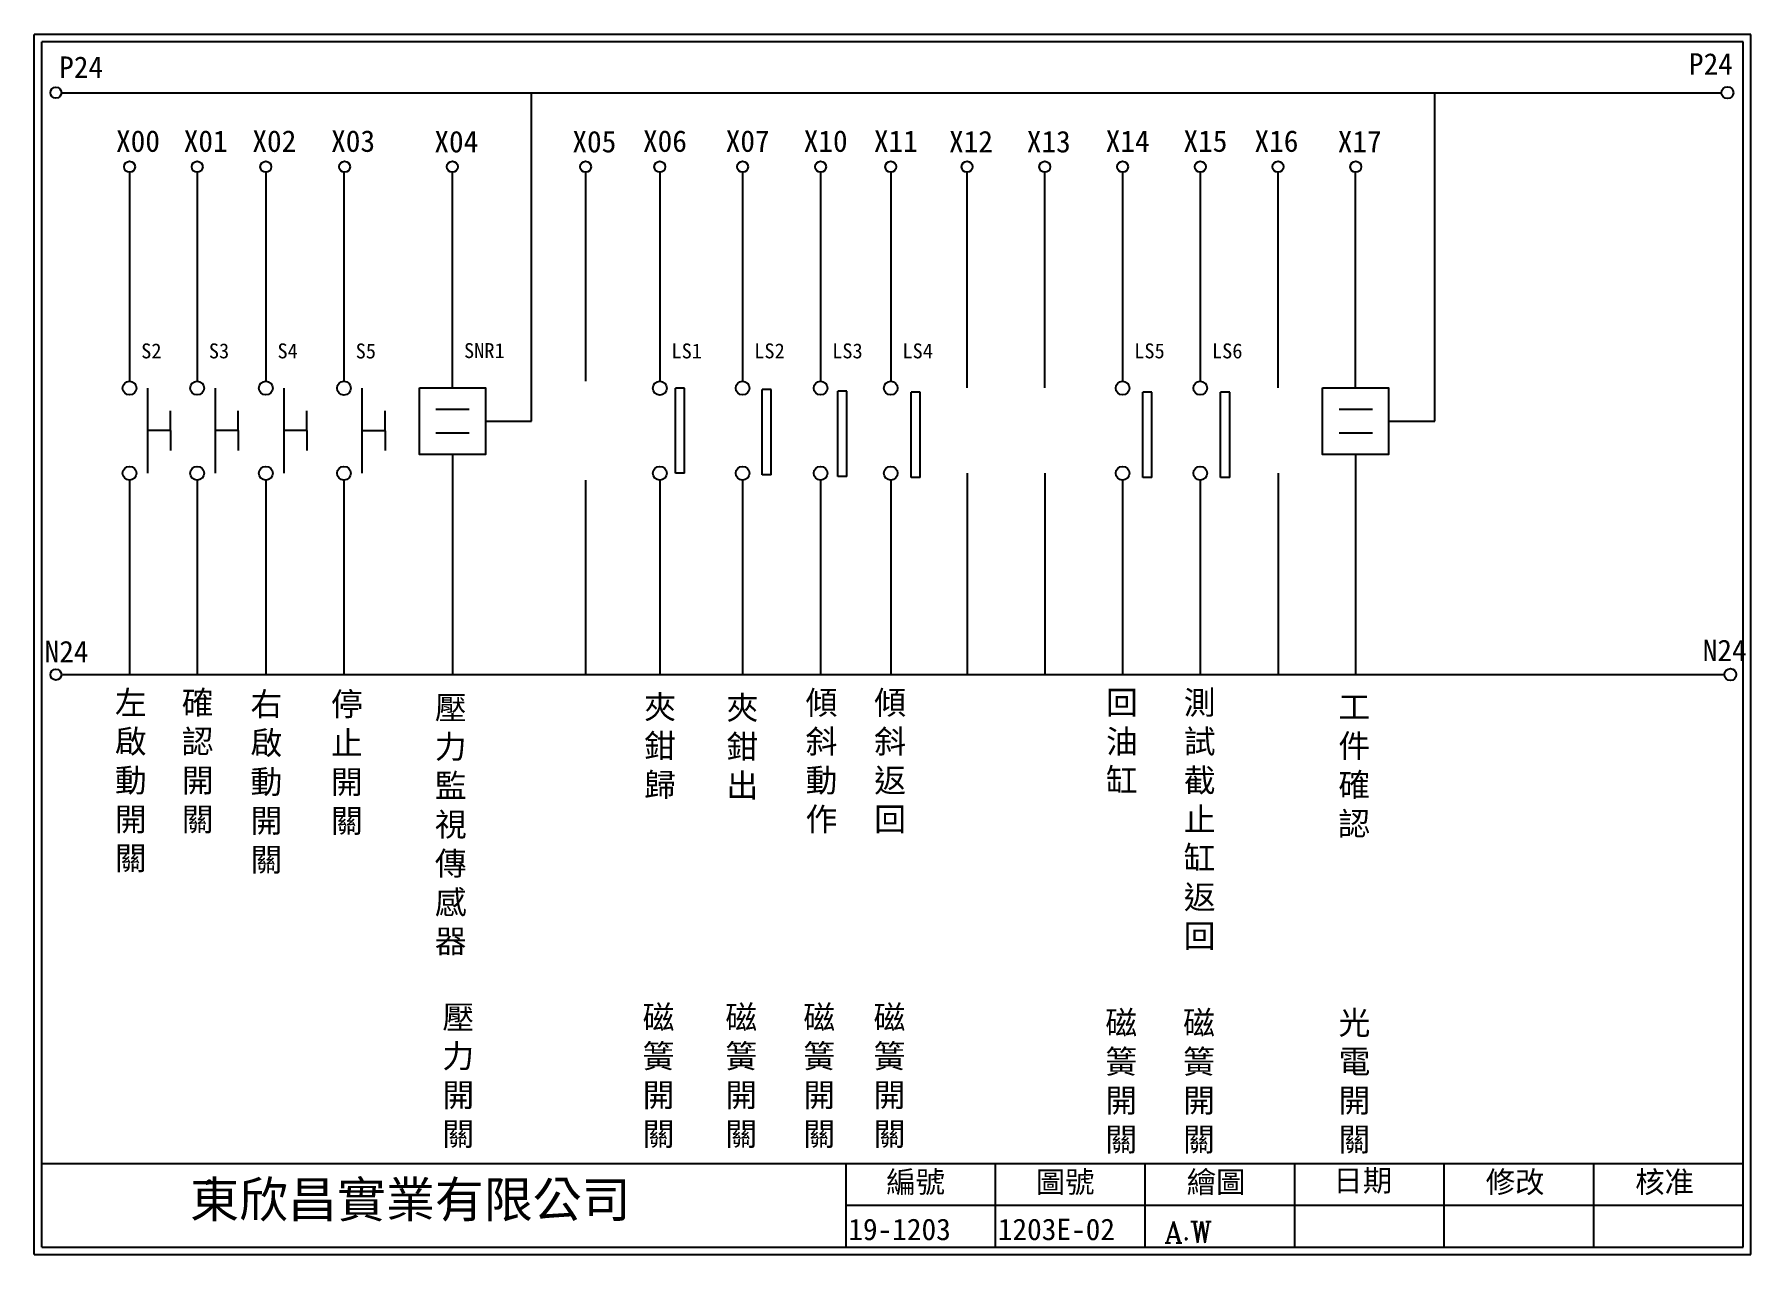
# Model space of a CAD drawing. Extents: x 325 to 612, y 3 to 207.
import ezdxf

# ---------------------------------------------------------------- set-up
doc = ezdxf.new("R2010")
doc.units = 0
doc.layers.get('0').update_dxf_attribs({"linetype": 'CONTINUOUS'})
for name, color, linetype in [('圖框層', 7, 'CONTINUOUS'), ('標尺寸層', 3, 'CONTINUOUS'), ('輪廓線層', 7, 'CONTINUOUS')]:
    doc.layers.add(name, color=color, linetype=linetype)
doc.styles.add('CNS', font='romanc.shx', dxfattribs={"bigfont": 'chineset.shx'})
doc.styles.add('STSL', font='kaiu.ttf')

msp = doc.modelspace()

# ---------------------------------------------------------------- linework, layer by layer
for p, q in [((408.45, 142.31), (408.45, 197.22)), ((559.48, 142.31), (559.48, 197.22)), ((395.22, 147.89), (395.22, 183.91)), ((481.29, 147.89), (481.29, 183.91)), ((494.29, 147.89), (494.29, 183.91)), ((533.29, 147.89), (533.29, 183.91)), ((546.25, 147.89), (546.25, 183.91)), ((434.02, 147.83), (432.52, 147.83)), ((448.52, 147.58), (447.02, 147.58)), ((461.18, 147.3), (459.68, 147.3)), ((473.44, 147.14), (471.94, 147.14)), ((512.2, 147.14), (510.69, 147.14)), ((525.2, 147.14), (523.69, 147.14)), ((348.11, 140.73), (348.11, 144.04)), ((359.42, 140.73), (359.42, 144.04)), ((370.91, 140.73), (370.91, 144.04)), ((383.97, 140.71), (383.97, 144.02)), ((348.11, 140.73), (348.11, 137.42)), ((359.42, 140.73), (359.42, 137.42)), ((370.91, 140.73), (370.91, 137.42)), ((383.97, 140.71), (383.97, 137.4)), ((400.74, 142.31), (408.45, 142.31)), ((551.76, 142.31), (559.48, 142.31)), ((395.22, 136.73), (395.22, 99.96)), ((546.25, 136.73), (546.25, 99.96)), ((434.02, 133.6), (432.52, 133.6)), ((448.52, 133.34), (447.02, 133.34)), ((461.18, 133.07), (459.68, 133.07)), ((473.44, 132.91), (471.94, 132.91)), ((481.29, 133.61), (481.29, 99.96)), ((494.29, 133.61), (494.29, 99.96)), ((512.2, 132.91), (510.69, 132.91)), ((525.2, 132.91), (523.69, 132.91)), ((533.29, 133.61), (533.29, 99.96))]:
    msp.add_line(p, q)
for points in [[(389.71, 147.89), (400.74, 147.89), (400.74, 136.73), (389.71, 136.73)], [(540.74, 147.89), (551.76, 147.89), (551.76, 136.73), (540.74, 136.73)]]:
    msp.add_lwpolyline(points, close=True)
for centre in [(608.44, 197.22), (608.92, 99.96)]:
    msp.add_circle(centre, 1)
at = {"layer": '圖框層', "color": 7}
for p, q in [((612.32, 206.97), (325.32, 206.97)), ((325.32, 3), (325.32, 206.97)), ((612.32, 3), (612.32, 206.97)), ((611.07, 205.72), (326.57, 205.72)), ((326.57, 4.25), (326.57, 205.72)), ((611.07, 4.25), (611.07, 205.72)), ((326.57, 18.25), (611.07, 18.25)), ((461.07, 4.25), (461.07, 18.25)), ((486.07, 4.25), (486.07, 18.25)), ((511.07, 4.25), (511.07, 18.25)), ((536.07, 4.25), (536.07, 18.25)), ((561.07, 4.25), (561.07, 18.25)), ((586.07, 4.25), (586.07, 18.25)), ((461.07, 11.25), (611.07, 11.25)), ((325.32, 3), (612.32, 3)), ((326.57, 4.25), (611.07, 4.25))]:
    msp.add_line(p, q, dxfattribs=at)
at = {"layer": '標尺寸層', "color": 7}
for p, q in [((329.84, 197.22), (607.44, 197.22)), ((341.24, 183.91), (341.24, 148.99)), ((352.55, 183.91), (352.55, 148.99)), ((364.03, 183.91), (364.03, 148.99)), ((377.1, 183.91), (377.1, 148.98)), ((417.5, 183.91), (417.5, 148.99)), ((429.91, 183.91), (429.91, 148.99)), ((443.75, 183.91), (443.75, 148.99)), ((456.79, 183.91), (456.79, 148.99)), ((468.53, 183.91), (468.53, 148.99)), ((507.29, 183.91), (507.29, 148.99)), ((520.29, 183.91), (520.29, 148.99)), ((344.25, 147.84), (344.25, 133.61)), ((355.56, 147.84), (355.56, 133.61)), ((367.04, 147.84), (367.04, 133.61)), ((380.1, 147.83), (380.1, 133.6)), ((432.52, 133.6), (432.52, 147.83)), ((434.02, 133.6), (434.02, 147.83)), ((447.02, 133.34), (447.02, 147.58)), ((448.52, 133.34), (448.52, 147.58)), ((459.68, 133.07), (459.68, 147.3)), ((461.18, 133.07), (461.18, 147.3)), ((471.94, 132.91), (471.94, 147.14)), ((473.44, 132.91), (473.44, 147.14)), ((510.69, 132.91), (510.69, 147.14)), ((512.2, 132.91), (512.2, 147.14)), ((523.69, 132.91), (523.69, 147.14)), ((525.2, 132.91), (525.2, 147.14)), ((392.46, 144.34), (398.03, 144.34)), ((543.49, 144.34), (549.06, 144.34)), ((348.11, 140.73), (344.25, 140.73)), ((359.42, 140.73), (355.56, 140.73)), ((370.91, 140.73), (367.04, 140.73)), ((383.97, 140.71), (380.1, 140.71)), ((392.46, 140.37), (398.03, 140.37)), ((543.49, 140.37), (549.06, 140.37)), ((341.24, 132.46), (341.24, 99.96)), ((352.55, 132.46), (352.55, 99.96)), ((364.03, 132.46), (364.03, 99.96)), ((377.1, 132.45), (377.1, 99.95)), ((377.1, 132.45), (377.1, 99.95)), ((417.5, 132.46), (417.5, 99.96)), ((417.5, 132.45), (417.5, 99.96)), ((429.91, 132.46), (429.91, 99.96)), ((429.91, 132.45), (429.91, 99.96)), ((443.75, 132.46), (443.75, 99.96)), ((456.79, 132.46), (456.79, 99.96)), ((468.53, 132.46), (468.53, 99.96)), ((507.29, 132.46), (507.29, 99.96)), ((520.29, 132.46), (520.29, 99.96)), ((330.05, 99.96), (607.92, 99.96))]:
    msp.add_line(p, q, dxfattribs=at)
for centre, radius in [((328.92, 197.22), 0.92), ((341.24, 184.83), 0.92), ((352.55, 184.83), 0.92), ((364.03, 184.83), 0.92), ((377.2, 184.83), 0.92), ((377.2, 184.83), 0.92), ((395.22, 184.83), 0.92), ((417.5, 184.83), 0.92), ((429.91, 184.83), 0.92), ((443.75, 184.83), 0.92), ((456.79, 184.83), 0.92), ((468.53, 184.83), 0.92), ((481.29, 184.83), 0.92), ((494.29, 184.83), 0.92), ((507.29, 184.83), 0.92), ((520.29, 184.83), 0.92), ((533.29, 184.83), 0.92), ((546.29, 184.83), 0.92), ((341.24, 147.84), 1.15), ((352.55, 147.84), 1.15), ((364.03, 147.84), 1.15), ((377.1, 147.83), 1.15), ((429.91, 147.83), 1.15), ((443.75, 147.84), 1.15), ((456.79, 147.84), 1.15), ((468.53, 147.84), 1.15), ((507.29, 147.84), 1.15), ((520.29, 147.84), 1.15), ((341.24, 133.61), 1.15), ((352.55, 133.61), 1.15), ((364.03, 133.61), 1.15), ((377.1, 133.6), 1.15), ((429.91, 133.6), 1.15), ((443.75, 133.61), 1.15), ((456.79, 133.61), 1.15), ((468.53, 133.61), 1.15), ((507.29, 133.61), 1.15), ((520.29, 133.61), 1.15), ((328.92, 99.96), 0.92)]:
    msp.add_circle(centre, radius, dxfattribs=at)
at = {"layer": '輪廓線層', "color": 116}
msp.add_lwpolyline([(354.6, 14.95), (354.58, 14.94), (354.56, 14.93), (354.53, 14.92), (354.51, 14.91), (354.48, 14.9), (354.45, 14.89), (354.43, 14.88), (354.4, 14.87), (354.38, 14.86), (354.35, 14.85), (354.33, 14.84), (354.3, 14.83), (354.28, 14.82), (354.26, 14.82), (354.23, 14.81), (354.21, 14.81), (354.19, 14.8), (354.17, 14.8), (354.15, 14.8), (354.13, 14.8), (354.12, 14.8), (354.11, 14.81), (354.1, 14.82), (354.09, 14.84), (354.09, 14.85), (354.09, 14.87), (354.1, 14.9), (354.11, 14.92), (354.12, 14.95), (354.13, 14.98), (354.15, 15.01), (354.16, 15.04), (354.18, 15.07), (354.19, 15.1), (354.21, 15.13), (354.22, 15.16), (354.24, 15.18), (354.26, 15.21), (354.28, 15.24), (354.3, 15.27), (354.32, 15.29), (354.34, 15.32), (354.36, 15.34), (354.38, 15.36), (354.41, 15.38), (354.43, 15.4), (354.45, 15.42), (354.47, 15.43), (354.49, 15.44), (354.51, 15.45), (354.53, 15.46), (354.55, 15.46), (354.57, 15.47), (354.59, 15.47), (354.6, 15.47), (354.62, 15.47), (354.63, 15.47), (354.65, 15.47), (354.66, 15.46), (354.67, 15.46), (354.68, 15.45), (354.69, 15.44), (354.7, 15.43), (354.71, 15.42), (354.71, 15.42), (354.72, 15.4), (354.72, 15.39), (354.72, 15.38), (354.72, 15.36), (354.72, 15.34), (354.72, 15.32), (354.72, 15.3), (354.72, 15.28), (354.72, 15.25), (354.71, 15.22), (354.71, 15.19), (354.71, 15.16), (354.7, 15.13), (354.7, 15.1), (354.69, 15.08), (354.68, 15.06), (354.68, 15.04), (354.67, 15.02), (354.66, 15), (354.65, 14.99), (354.63, 14.97), (354.62, 14.96)], close=True, dxfattribs=at)

# ---------------------------------------------------------------- texts
at = {"layer": '圖框層', "color": 4, "style": 'STSL'}
for s, height, p in [('P24', 3.6, (602, 200.22)), ('P24', 3.6, (329.47, 199.68)), ('X00', 3.6, (338.98, 187.33)), ('X01', 3.6, (350.3, 187.33)), ('X02', 3.6, (361.78, 187.33)), ('X03', 3.6, (374.95, 187.33)), ('X04', 3.6, (392.21, 187.24)), ('X05', 3.6, (415.29, 187.24)), ('X06', 3.6, (427.1, 187.33)), ('X07', 3.6, (440.93, 187.33)), ('X10', 3.6, (453.97, 187.33)), ('X11', 3.6, (465.71, 187.33)), ('X12', 3.6, (478.27, 187.24)), ('X13', 3.6, (491.27, 187.24)), ('X14', 3.6, (504.47, 187.33)), ('X15', 3.6, (517.47, 187.33)), ('X16', 3.6, (529.35, 187.33)), ('X17', 3.6, (543.27, 187.24)), ('S2', 2.5, (343.19, 152.81)), ('S3', 2.5, (354.5, 152.81)), ('S4', 2.5, (365.98, 152.81)), ('S5', 2.5, (379.05, 152.79)), ('SNR1', 2.5, (397.17, 152.86)), ('LS1', 2.5, (431.86, 152.8)), ('LS2', 2.5, (445.7, 152.81)), ('LS3', 2.5, (458.73, 152.81)), ('LS4', 2.5, (470.48, 152.81)), ('LS5', 2.5, (509.24, 152.81)), ('LS6', 2.5, (522.24, 152.81)), ('N24', 3.6, (327.04, 102)), ('N24', 3.6, (604.3, 102.2)), ('編號', 3.6, (467.78, 13.34)), ('圖號', 3.6, (492.78, 13.34)), ('繪圖', 3.6, (518.01, 13.34)), ('日期', 3.6, (542.54, 13.59)), ('修改', 3.6, (568.01, 13.34)), ('核准', 3.6, (593.01, 13.34)), ('東欣昌實業有限公司', 6, (351.37, 9.22)), ('19-1203', 3.6, (461.43, 5.43)), ('1203E-02', 3.6, (486.43, 5.43))]:
    msp.add_text(s, height=height, dxfattribs=at).set_placement(p)
at = {"layer": '圖框層', "color": 7, "insert": (509.31, 8.55), "char_height": 3.6, "width": 24.535, "attachment_point": 1, "style": 'CNS'}
msp.add_mtext(' {\\C4; A.W}', dxfattribs=at)
at = {"layer": '標尺寸層', "color": 7, "char_height": 3.9, "style": 'CNS'}
for s, insert, width, attachment_point in [('{\\fDFKai-SB|b0|i0|c136|p65;左啟動開關}', (338.79, 97.23), 4.9608, 1), ('{\\fDFKai-SB|b0|i0|c136|p65;確認開關}', (349.97, 97.23), 4.9608, 1), ('{\\fDFKai-SB|b0|i0|c136|p65;傾斜動作}', (454.28, 97.23), 4.9608, 1), ('{\\fDFKai-SB|b0|i0|c136|p65;傾斜返回}', (465.76, 97.23), 4.9608, 1), ('{\\fDFKai-SB|b0|i0|c136|p65;回油缸}', (504.52, 97.23), 4.9608, 1), ('{\\fDFKai-SB|b0|i0|c136|p65;測試截止缸返回}', (517.52, 97.23), 4.9608, 1), ('{\\fDFKai-SB|b0|i0|c136|p65;右啟動開關}', (361.46, 96.99), 4.9608, 1), ('{\\fDFKai-SB|b0|i0|c136|p65;停止開關}', (374.92, 96.97), 4.9608, 1), ('{\\fDFKai-SB|b0|i0|c136|p65;壓力監視傳感器}', (392.29, 96.36), 4.9608, 1), ('{\\fDFKai-SB|b0|i0|c136|p65;夾鉗歸}', (429.95, 87.84), 7.551, 5), ('{\\fDFKai-SB|b0|i0|c136|p65;夾鉗出}', (443.72, 87.71), 5.4789, 5), ('{\\fDFKai-SB|b0|i0|c136|p65;工件確認}', (543.38, 96.48), 4.9608, 1), ('{\\fDFKai-SB|b0|i0|c136|p65;壓力開關}', (396.21, 32.72), 4.9608, 5), ('{\\fDFKai-SB|b0|i0|c136|p65;磁簧開關}', (429.7, 32.72), 4.9608, 5), ('{\\fDFKai-SB|b0|i0|c136|p65;磁簧開關}', (443.53, 32.72), 4.9608, 5), ('{\\fDFKai-SB|b0|i0|c136|p65;磁簧開關}', (456.57, 32.72), 4.9608, 5), ('{\\fDFKai-SB|b0|i0|c136|p65;磁簧開關}', (468.32, 32.72), 4.9608, 5), ('{\\fDFKai-SB|b0|i0|c136|p65;磁簧開關}', (507.07, 31.8), 4.9608, 5), ('{\\fDFKai-SB|b0|i0|c136|p65;磁簧開關}', (520.07, 31.8), 4.9608, 5), ('{\\fDFKai-SB|b0|i0|c136|p65;光電開關}', (546.07, 31.8), 4.9608, 5)]:
    msp.add_mtext(s, dxfattribs=dict(at, insert=insert, width=width, attachment_point=attachment_point))

doc.saveas('drawing.dxf')
